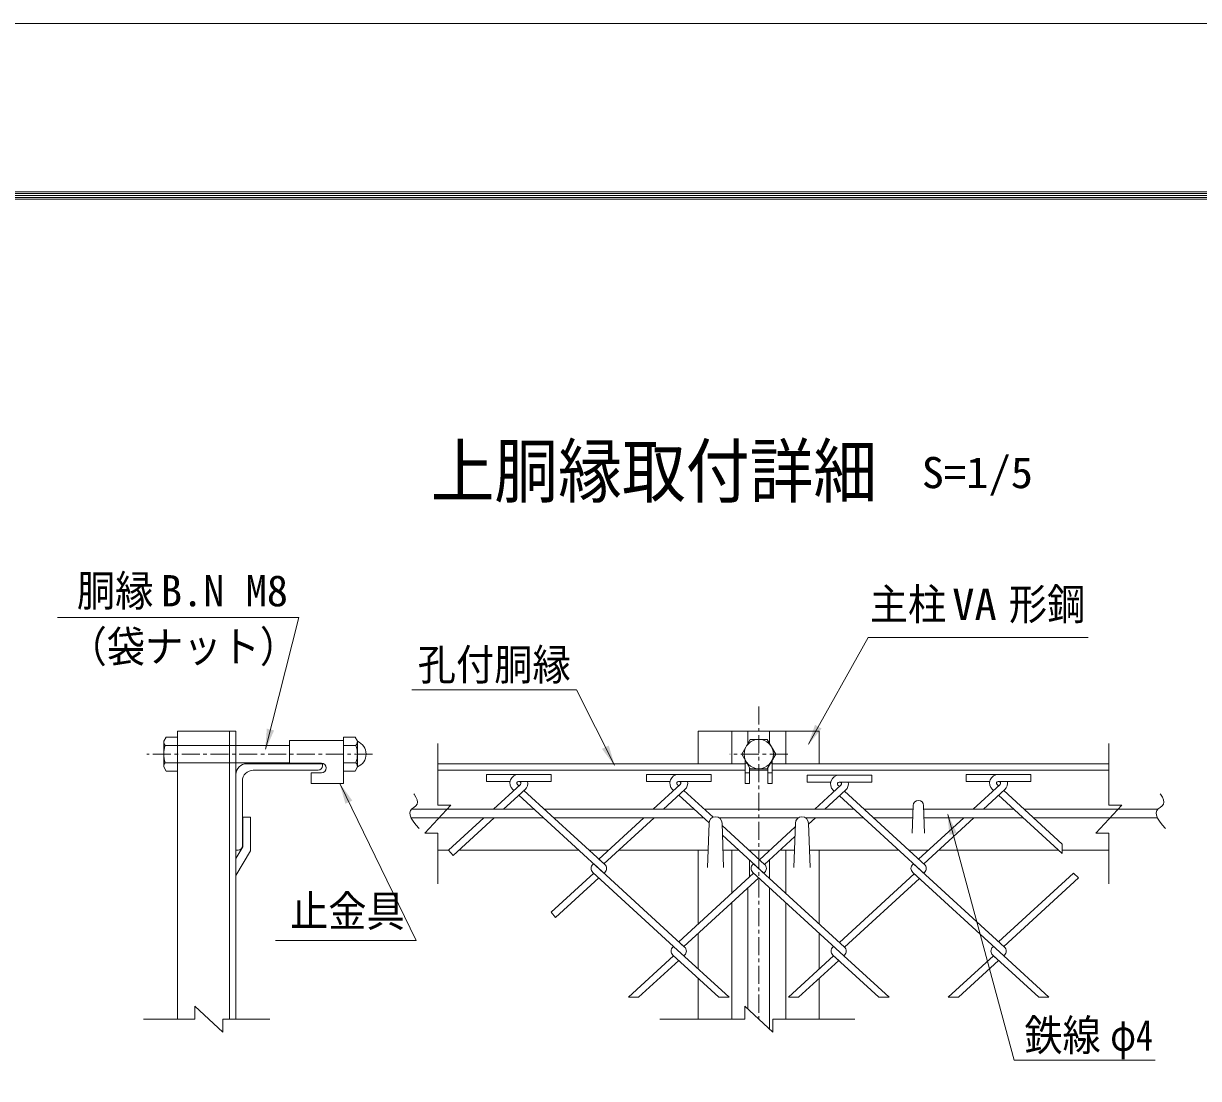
# Model space of a CAD drawing. Units: millimetres, scale not verified, with parts at other scales. Extents: x -4455 to 4455, y -3150 to 3150.
# Drawn here: x 1399 to 3031, y 1686 to 3150 of the extents above; entities that cross this region are included whole.
import ezdxf
from ezdxf.enums import TextEntityAlignment as Align

# ---------------------------------------------------------------- set-up
doc = ezdxf.new("R2010")
doc.units = ezdxf.units.MM
doc.header["$LTSCALE"] = 20
doc.linetypes.add('DASHED', pattern=[7.5, 6, -1.5])
doc.linetypes.add('USER1', pattern=[2, 1.25, -0.25, 0.25, -0.25])
doc.layers.add('0-7_7詳細', color=3, linetype='Continuous', lineweight=18)
doc.layers.add('0-E_D-TTL', color=7, linetype='Continuous', lineweight=18)
doc.styles.add('ＭＳ ゴシック', font='')
doc.styles.get('ＭＳ ゴシック').set_extended_font_data('MS Gothic')

msp = doc.modelspace()

# ---------------------------------------------------------------- linework, layer by layer
at = {"layer": '0-7_7詳細', "color": 1, "linetype": 'USER1'}
for p, q in [((2420.18, 2202.62), (2420.18, 1768.69)), ((1883.98, 2136.47), (1570.7, 2136.47)), ((2460.47, 2136.47), (2379.83, 2136.47))]:
    msp.add_line(p, q, dxfattribs=at)
at = {"layer": '0-7_7詳細', "color": 7}
for p, q in [((1594.1, 2154.23), (1597.43, 2159.99)), ((1594.1, 2118.71), (1594.1, 2154.23)), ((1597.43, 2159.99), (1613.3, 2159.99)), ((1613.3, 2168.12), (1613.3, 1768.69)), ((1613.3, 2168.12), (1694.3, 2168.12)), ((1613.3, 2112.95), (1613.3, 2159.99)), ((1685.3, 2168.12), (1685.3, 1768.69)), ((1694.3, 2168.12), (1694.3, 1768.69)), ((1768.73, 2155.43), (1843.73, 2155.43)), ((1768.73, 2155.43), (1768.73, 2123.93)), ((1843.73, 2112.95), (1843.73, 2159.99)), ((1843.73, 2155.43), (1843.73, 2095.43)), ((1862.93, 2118.71), (1862.93, 2154.23)), ((2504.18, 2168.12), (2336.18, 2168.12)), ((2336.18, 2168.12), (2336.18, 2123.12)), ((2382.68, 2168.12), (2382.68, 2123.12)), ((2405.18, 2168.12), (2405.18, 2151.23)), ((2435.18, 2168.12), (2435.18, 2151.23)), ((2457.68, 2168.12), (2457.68, 2123.12)), ((2504.18, 2168.12), (2504.18, 2123.12)), ((1596.16, 2148.47), (1613.3, 2148.47)), ((1694.3, 2148.47), (1768.73, 2148.47)), ((1860.87, 2148.47), (1843.73, 2148.47)), ((1596.16, 2124.47), (1613.3, 2124.47)), ((1694.3, 2124.47), (1768.73, 2124.47)), ((1709.3, 2123.12), (1814.3, 2123.12)), ((1768.73, 2123.93), (1812.98, 2123.93)), ((1814.3, 2123.12), (1814.3, 2120.12)), ((1860.87, 2124.47), (1843.73, 2124.47)), ((1974.46, 2123.12), (2401.43, 2123.12)), ((2401.43, 2123.12), (2285.18, 2123.12)), ((2401.43, 2123.12), (2310.68, 2123.12)), ((2401.43, 2128.21), (2401.43, 2095.43)), ((2403.9, 2123.93), (2401.43, 2123.93)), ((2436.46, 2123.93), (2438.93, 2123.93)), ((2438.93, 2128.21), (2438.93, 2095.43)), ((2438.93, 2123.12), (2906.26, 2123.12)), ((2529.68, 2123.12), (2438.93, 2123.12)), ((2555.18, 2123.12), (2438.93, 2123.12)), ((1594.1, 2118.71), (1597.43, 2112.95)), ((1597.43, 2112.95), (1613.3, 2112.95)), ((1694.3, 2003.12), (1694.3, 2108.12)), ((1718.3, 2114.12), (1808.3, 2114.12)), ((1798.73, 2110.43), (1812.98, 2110.43)), ((1798.73, 2110.43), (1798.73, 2095.43)), ((1859.6, 2112.95), (1843.73, 2112.95)), ((1862.93, 2118.71), (1859.6, 2112.95)), ((1974.46, 2114.12), (2401.43, 2114.12)), ((2407.43, 2110.43), (2401.43, 2110.43)), ((2407.43, 2114.12), (2432.93, 2114.12)), ((2432.93, 2117.82), (2432.93, 2095.43)), ((2432.93, 2110.43), (2438.93, 2110.43)), ((2438.93, 2114.12), (2906.26, 2114.12)), ((1703.3, 2009.12), (1703.3, 2099.12)), ((1798.73, 2095.43), (1843.73, 2095.43)), ((2432.93, 2095.43), (2438.93, 2095.43)), ((1938.11, 2060.12), (2108.27, 2060.12)), ((2122.48, 2060.12), (2330.3, 2060.12)), ((2344.51, 2060.12), (2552.33, 2060.12)), ((2566.54, 2060.12), (2634.53, 2060.12)), ((2633.31, 2026.82), (2634.7, 2065.01)), ((2650.5, 2026.82), (2649.1, 2065.01)), ((2649.28, 2060.12), (2774.36, 2060.12)), ((2788.57, 2060.12), (2974.46, 2060.12)), ((1714.38, 2048.78), (1714.38, 2001.96)), ((1937.58, 2048.12), (2121.37, 2048.12)), ((2135.58, 2048.12), (2343.4, 2048.12)), ((2348.93, 1978.97), (2351.18, 2040.47)), ((2364.92, 2048.12), (2475.43, 2048.12)), ((2371.43, 1978.97), (2369.18, 2040.47)), ((2468.93, 1978.97), (2471.18, 2040.47)), ((2484.92, 2048.12), (2565.43, 2048.12)), ((2491.43, 1978.97), (2489.18, 2040.47)), ((2579.64, 2048.12), (2634.09, 2048.12)), ((2649.72, 2048.12), (2787.45, 2048.12)), ((2801.66, 2048.12), (2973.93, 2048.12)), ((1694.3, 1991.55), (1703.88, 2007.78)), ((1694.3, 2003.12), (1697.3, 2003.12)), ((1694.3, 1967.94), (1714.38, 2001.96)), ((1974.46, 2003.12), (1989.58, 2003.12)), ((2003.79, 2003.12), (2170.48, 2003.12)), ((2184.69, 2003.12), (2211.61, 2003.12)), ((2225.82, 2003.12), (2349.81, 2003.12)), ((2336.18, 2003.12), (2336.18, 1900.79)), ((2370.54, 2003.12), (2392.51, 2003.12)), ((2382.68, 2003.12), (2382.68, 1943.4)), ((2406.72, 2003.12), (2435.78, 2003.12)), ((2449.99, 2003.12), (2469.81, 2003.12)), ((2457.68, 2003.12), (2457.68, 1943.4)), ((2490.54, 2003.12), (2614.54, 2003.12)), ((2504.18, 2003.12), (2504.18, 1900.79)), ((2628.75, 2003.12), (2655.66, 2003.12)), ((2669.87, 2003.12), (2836.56, 2003.12)), ((2841.67, 2003.12), (2906.26, 2003.12)), ((2407.32, 1989.55), (2407.32, 1965.98)), ((2435.18, 1989.55), (2435.18, 1964.02)), ((2405.18, 1951), (2405.18, 1782.62)), ((2435.18, 1951), (2435.18, 1754.76)), ((2382.68, 1930.38), (2382.68, 1768.69)), ((2457.68, 1930.38), (2457.68, 1768.69)), ((2336.18, 1887.77), (2336.18, 1838.27)), ((2504.18, 1887.77), (2504.18, 1838.27)), ((2336.18, 1825.24), (2336.18, 1768.69)), ((2504.18, 1825.24), (2504.18, 1768.69))]:
    msp.add_line(p, q, dxfattribs=at)
at = {"layer": '0-7_7詳細', "linetype": 'DASHED'}
for p, q in [((1613.3, 2148.47), (1694.3, 2148.47)), ((1613.3, 2124.47), (1694.3, 2124.47))]:
    msp.add_line(p, q, dxfattribs=at)
at = {"layer": '0-7_7詳細', "color": 4}
for p, q in [((1974.46, 2065.56), (1974.46, 2151.14)), ((2906.26, 2065.56), (2906.26, 2151.14)), ((1992.46, 2065.56), (1956.46, 2026.78)), ((1974.46, 2065.56), (1992.46, 2065.56)), ((2924.26, 2065.56), (2888.26, 2026.78)), ((2906.26, 2065.56), (2924.26, 2065.56)), ((1974.46, 2026.78), (1956.46, 2026.78)), ((1974.46, 2026.78), (1974.46, 1956.59)), ((2906.26, 2026.78), (2888.26, 2026.78)), ((2906.26, 2026.78), (2906.26, 1956.59)), ((1676.06, 1750.69), (1637.29, 1786.69)), ((1637.29, 1768.69), (1637.29, 1786.69)), ((2439.56, 1750.69), (2400.79, 1786.69)), ((2400.79, 1768.69), (2400.79, 1786.69)), ((1637.29, 1768.69), (1565.72, 1768.69)), ((1676.06, 1768.69), (1741.33, 1768.69)), ((1676.06, 1768.69), (1676.06, 1750.69)), ((2400.79, 1768.69), (2282.99, 1768.69)), ((2439.56, 1768.69), (2553.5, 1768.69)), ((2439.56, 1768.69), (2439.56, 1750.69))]:
    msp.add_line(p, q, dxfattribs=at)
at = {"layer": '0-7_7詳細'}
for p, q in [((2087.57, 2108.17), (2042.13, 2108.17)), ((2042.13, 2108.17), (2042.13, 2098.57)), ((2086.7, 2108.17), (2132.13, 2108.17)), ((2132.13, 2108.17), (2132.13, 2098.57)), ((2309.6, 2108.17), (2264.16, 2108.17)), ((2264.16, 2108.17), (2264.16, 2098.57)), ((2308.73, 2108.17), (2354.16, 2108.17)), ((2354.16, 2108.17), (2354.16, 2098.57)), ((2532.7, 2107.19), (2487.26, 2107.19)), ((2487.26, 2107.19), (2487.26, 2097.59)), ((2531.83, 2107.19), (2577.26, 2107.19)), ((2577.26, 2107.19), (2577.26, 2097.59)), ((2708.22, 2108.17), (2708.22, 2098.57)), ((2753.65, 2108.17), (2708.22, 2108.17)), ((2752.78, 2108.17), (2798.22, 2108.17)), ((2798.22, 2108.17), (2798.22, 2098.57)), ((2074.94, 2098.57), (2042.13, 2098.57)), ((2089.19, 2094.4), (2051.78, 2060.12)), ((2087.13, 2092.51), (2085.08, 2094.4)), ((2086.7, 2098.57), (2132.13, 2098.57)), ((2087.57, 2098.57), (2086.7, 2098.57)), ((2087.13, 2092.51), (2089.19, 2094.4)), ((2296.97, 2098.57), (2264.16, 2098.57)), ((2311.22, 2094.4), (2273.81, 2060.12)), ((2309.16, 2092.51), (2307.11, 2094.4)), ((2309.6, 2098.57), (2308.73, 2098.57)), ((2308.73, 2098.57), (2354.16, 2098.57)), ((2520.07, 2097.59), (2487.26, 2097.59)), ((2534.32, 2093.42), (2497.98, 2060.12)), ((2532.26, 2091.53), (2530.2, 2093.42)), ((2531.83, 2097.59), (2577.26, 2097.59)), ((2532.7, 2097.59), (2531.83, 2097.59)), ((2741.03, 2098.57), (2708.22, 2098.57)), ((2755.28, 2094.4), (2717.87, 2060.12)), ((2753.22, 2092.51), (2751.16, 2094.4)), ((2752.78, 2098.57), (2798.22, 2098.57)), ((2753.65, 2098.57), (2752.78, 2098.57)), ((2095.68, 2087.32), (2065.99, 2060.12)), ((2080.03, 2086), (2078.59, 2087.32)), ((2317.7, 2087.32), (2288.02, 2060.12)), ((2302.06, 2086), (2300.62, 2087.32)), ((2351.19, 2040.98), (2309.16, 2079.49)), ((2356.83, 2048.83), (2316.27, 2086)), ((2540.8, 2086.34), (2512.19, 2060.12)), ((2525.16, 2085.02), (2523.72, 2086.34)), ((2650.38, 1970.27), (2532.26, 2078.51)), ((2651.45, 1982.31), (2539.37, 2085.02)), ((2761.76, 2087.32), (2732.08, 2060.12)), ((2746.11, 2086), (2744.68, 2087.32)), ((2841.67, 1998.44), (2753.22, 2079.49)), ((2841.67, 2011.46), (2760.32, 2086)), ((2038.69, 2048.12), (1989.58, 2003.12)), ((2052.9, 2048.12), (1995.68, 1995.69)), ((2260.72, 2048.12), (2198.15, 1990.79)), ((2274.93, 2048.12), (2205.25, 1984.28)), ((2499.1, 2048.12), (2489.23, 2039.08)), ((2704.77, 2048.12), (2642.2, 1990.79)), ((2718.98, 2048.12), (2649.31, 1984.28)), ((2428.35, 1983.3), (2369.29, 2037.42)), ((2470.99, 2035.39), (2421.25, 1989.81)), ((2470.5, 2021.91), (2428.35, 1983.3)), ((2841.67, 2011.46), (2841.67, 1998.44)), ((1995.68, 1995.69), (1989.58, 2003.12)), ((2206.32, 1983.3), (2198.15, 1990.79)), ((2191.04, 1984.28), (2189.97, 1983.3)), ((2191.04, 1984.28), (2189.97, 1983.3)), ((2317.34, 1868.55), (2191.04, 1984.28)), ((2413.07, 1984.28), (2412, 1983.3)), ((2413.07, 1984.28), (2412, 1983.3)), ((2539.37, 1868.55), (2413.07, 1984.28)), ((2635.1, 1984.28), (2634.03, 1983.3)), ((2635.1, 1984.28), (2634.03, 1983.3)), ((2761.39, 1868.55), (2635.1, 1984.28)), ((2191.04, 1971.26), (2132.1, 1917.24)), ((2198.15, 1964.75), (2138.2, 1909.82)), ((2302.06, 1869.53), (2189.97, 1972.24)), ((2413.07, 1971.26), (2309.16, 1876.04)), ((2420.18, 1964.75), (2316.27, 1869.53)), ((2538.3, 1856.51), (2412, 1972.24)), ((2636.17, 1970.27), (2532.26, 1875.06)), ((2643.28, 1963.76), (2539.37, 1868.55)), ((2760.32, 1856.51), (2634.03, 1972.24)), ((2642.2, 1964.75), (2634.03, 1972.24)), ((2650.38, 1972.24), (2649.31, 1971.26)), ((2650.38, 1972.24), (2649.31, 1971.26)), ((2857.13, 1971.26), (2753.22, 1876.04)), ((2864.23, 1964.75), (2760.32, 1869.53)), ((2857.13, 1971.26), (2864.23, 1964.75)), ((2138.2, 1909.82), (2132.1, 1917.24)), ((2302.06, 1869.53), (2300.99, 1868.55)), ((2302.06, 1869.53), (2300.99, 1868.55)), ((2379.07, 1798.97), (2302.06, 1869.53)), ((2317.34, 1868.55), (2309.16, 1876.04)), ((2524.09, 1869.53), (2523.01, 1868.55)), ((2524.09, 1869.53), (2523.01, 1868.55)), ((2746.11, 1869.53), (2745.04, 1868.55)), ((2746.11, 1869.53), (2745.04, 1868.55)), ((2302.06, 1856.51), (2239.26, 1798.97)), ((2309.16, 1850), (2253.47, 1798.97)), ((2364.86, 1798.97), (2300.99, 1857.49)), ((2317.34, 1857.49), (2316.27, 1856.51)), ((2524.09, 1856.51), (2461.29, 1798.97)), ((2531.19, 1850), (2475.5, 1798.97)), ((2586.88, 1798.97), (2523.01, 1857.49)), ((2531.19, 1850), (2523.01, 1857.49)), ((2539.37, 1857.49), (2538.3, 1856.51)), ((2539.37, 1857.49), (2538.3, 1856.51)), ((2601.09, 1798.97), (2538.3, 1856.51)), ((2746.11, 1856.51), (2683.32, 1798.97)), ((2753.22, 1850), (2697.52, 1798.97)), ((2808.91, 1798.97), (2745.04, 1857.49)), ((2753.22, 1850), (2745.04, 1857.49)), ((2761.39, 1857.49), (2760.32, 1856.51)), ((2761.39, 1857.49), (2760.32, 1856.51)), ((2823.12, 1798.97), (2760.32, 1856.51)), ((2253.47, 1798.97), (2239.26, 1798.97)), ((2379.07, 1798.97), (2364.86, 1798.97)), ((2475.5, 1798.97), (2461.29, 1798.97)), ((2601.09, 1798.97), (2586.88, 1798.97)), ((2697.52, 1798.97), (2683.32, 1798.97)), ((2823.12, 1798.97), (2808.91, 1798.97))]:
    msp.add_line(p, q, dxfattribs=at)
at = {"layer": '0-7_7詳細', "color": 7}
for points in [[(1446.36, 2325.75), (1781.62, 2325.75), (1735.35, 2143.35)], [(2877.71, 2298.39), (2572.34, 2298.39), (2489.22, 2150.02)], [(1862.93, 2154.23), (1859.6, 2159.99), (1843.73, 2159.99)], [(2407.43, 2117.82), (2407.43, 2095.43), (2401.43, 2095.43)], [(1749.09, 1877.97), (1944.64, 1877.97), (1838.79, 2094.91)], [(1714.38, 2048.78), (1703.88, 2048.78), (1703.88, 2007.78)], [(2970.49, 1711.94), (2774.93, 1711.94), (2682.62, 2052.76)]]:
    msp.add_lwpolyline(points, dxfattribs=at)
at = {"layer": '0-7_7詳細', "color": 1}
msp.add_lwpolyline([(1938.53, 2225.49), (2167.11, 2225.49), (2219.8, 2121.08)], dxfattribs=at)
at = {"layer": '0-7_7詳細'}
msp.add_lwpolyline([(2396.66, 2136.47), (2408.42, 2156.84), (2431.94, 2156.84), (2443.7, 2136.47), (2431.94, 2116.1), (2408.42, 2116.1)], close=True, dxfattribs=at)
at = {"layer": '0-7_7詳細', "color": 4}
for points in [[(1941.31, 2081.39), (1941.62, 2081), (1944.28, 2076.8), (1945.85, 2073.05), (1946.32, 2069.73), (1945.7, 2066.86), (1943.97, 2064.42), (1941.16, 2062.43), (1938.33, 2060.43), (1936.57, 2057.95), (1935.89, 2054.99), (1936.29, 2051.56), (1937.75, 2047.65), (1940.29, 2043.27), (1943.91, 2038.41), (1948.6, 2033.08)], [(2977.66, 2081.39), (2977.97, 2081), (2980.63, 2076.8), (2982.2, 2073.05), (2982.67, 2069.73), (2982.05, 2066.86), (2980.32, 2064.42), (2977.51, 2062.43), (2974.68, 2060.43), (2972.92, 2057.95), (2972.24, 2054.99), (2972.64, 2051.56), (2974.1, 2047.65), (2976.64, 2043.27), (2980.26, 2038.41), (2984.95, 2033.08)]]:
    msp.add_lwpolyline(points, dxfattribs=at)
at = {"layer": '0-7_7詳細'}
for points in [[(2206.32, 1972.24), (2205.25, 1971.26), (2087.13, 2079.49)], [(2206.32, 1983.3), (2094.24, 2086), (2095.68, 2087.32)], [(2428.35, 1972.24), (2427.28, 1971.26), (2369.78, 2023.94)]]:
    msp.add_lwpolyline(points, dxfattribs=at)
msp.add_circle((2420.18, 2136.47), 20.4, dxfattribs=at)
at = {"layer": '0-7_7詳細', "color": 7}
for centre, radius, start, end in [((1603.19, 2154.23), 9.09, 180, 219.3382), ((1853.84, 2154.23), 9.09, 320.6618, 0), ((1855.79, 2136.47), 19.14, 291.90813, 68.09187), ((1630.1, 2136.47), 36, 160.52878, 199.47122), ((1826.93, 2136.47), 36, 340.52878, 19.47122), ((1603.19, 2118.71), 9.09, 140.6618, 180), ((1709.3, 2108.12), 15, 90, 180), ((1812.98, 2117.18), 6.75, 270, 90), ((1853.84, 2118.71), 9.09, 0, 39.3382), ((1718.3, 2099.12), 15, 90, 180), ((1808.3, 2120.12), 6, 270, 0), ((2641.9, 2065.01), 7.2, 0, 180), ((2360.18, 2040.47), 9, 0, 180), ((2480.18, 2040.47), 9, 0, 180), ((1697.3, 2009.12), 6, 270, 0)]:
    msp.add_arc(centre, radius, start, end, dxfattribs=at)
at = {"layer": '0-7_7詳細'}
for centre, radius, start, end in [((2086.7, 2096.17), 12, 90, 227.5), ((2308.73, 2096.17), 12, 90, 227.5), ((2531.83, 2095.19), 12, 90, 227.5), ((2752.78, 2096.17), 12, 90, 227.5), ((2086.7, 2096.17), 2.4, 90, 227.5), ((2087.57, 2096.17), 2.4, 312.5, 90), ((2087.57, 2096.17), 12, 312.5, 11.53696), ((2308.73, 2096.17), 2.4, 90, 227.5), ((2309.6, 2096.17), 2.4, 312.5, 90), ((2309.6, 2096.17), 12, 312.5, 11.53696), ((2531.83, 2095.19), 2.4, 90, 227.5), ((2532.7, 2095.19), 2.4, 312.5, 90), ((2532.7, 2095.19), 12, 312.5, 11.53696), ((2752.78, 2096.17), 2.4, 90, 227.5), ((2753.65, 2096.17), 2.4, 312.5, 90), ((2753.65, 2096.17), 12, 312.5, 11.53696), ((2195.04, 1977.77), 7.5, 132.5, 227.5), ((2201.26, 1977.77), 7.5, 312.5, 47.5), ((2417.07, 1977.77), 7.5, 132.5, 227.5), ((2423.28, 1977.77), 7.5, 312.5, 47.5), ((2639.1, 1977.77), 7.5, 132.5, 227.5), ((2645.31, 1977.77), 7.5, 312.5, 47.5), ((2306.05, 1863.02), 7.5, 132.5, 227.5), ((2312.27, 1863.02), 7.5, 312.5, 47.5), ((2528.08, 1863.02), 7.5, 132.5, 227.5), ((2534.3, 1863.02), 7.5, 312.5, 47.5), ((2750.11, 1863.02), 7.5, 132.5, 227.5), ((2756.33, 1863.02), 7.5, 312.5, 47.5)]:
    msp.add_arc(centre, radius, start, end, dxfattribs=at)
at = {"layer": '0-7_7詳細', "color": 7}
for points in [[(1734.86, 2141.41), (1737.18, 2171.77), (1747.28, 2169.21)], [(2488.24, 2148.27), (2498.36, 2176.99), (2507.45, 2171.9)], [(1837.91, 2096.71), (1855.75, 2072.03), (1846.39, 2067.46)], [(2682.1, 2054.69), (2694.97, 2027.1), (2684.91, 2024.37)]]:
    msp.add_solid(points, dxfattribs=at)
at = {"layer": '0-7_7詳細', "color": 1}
msp.add_solid([(2220.7, 2119.3), (2202.53, 2143.73), (2211.84, 2148.43)], dxfattribs=at)
at = {"layer": '0-E_D-TTL', "color": 2}
msp.add_lwpolyline([(-4454.83, 3150.21), (4454.86, 3150.21), (4454.86, -3150.21), (-4454.83, -3150.21)], close=True, dxfattribs=at)
at = {"layer": '0-E_D-TTL'}
for points in [[(-4168.45, 2916.86), (4168.48, 2916.86), (4168.48, -2916.87), (-4168.45, -2916.87)], [(-4165.8, 2914.21), (4165.83, 2914.21), (4165.83, -2914.21), (-4165.8, -2914.21)], [(-4163.15, 2911.56), (4163.18, 2911.56), (4163.18, -2911.56), (-4163.15, -2911.56)], [(-4160.49, 2908.91), (4160.53, 2908.91), (4160.53, -2908.91), (-4160.49, -2908.91)], [(-4157.84, 2906.26), (4157.87, 2906.26), (4157.87, -2906.26), (-4157.84, -2906.26)]]:
    msp.add_lwpolyline(points, close=True, dxfattribs=at)

# ---------------------------------------------------------------- texts
at = {"layer": '0-7_7詳細', "color": 7, "style": 'ＭＳ ゴシック', "width": 0.9}
msp.add_text('上胴縁取付詳細', height=72.14, dxfattribs=at).set_placement((1964.55, 2471.51), align=Align.BOTTOM_LEFT)
at = {"layer": '0-7_7詳細', "style": 'ＭＳ ゴシック'}
for s, width, p in [('S=1/5', 1.05, (2646.48, 2492.47)), ('胴縁', 0.9, (1473.43, 2328.54)), ('主柱', 0.9, (2574.27, 2309.78)), ('VA', 1.05, (2688.86, 2309.62)), ('形鋼', 0.9, (2767.49, 2309.78)), ('（袋ナット）', 0.9, (1461.95, 2251.01)), ('孔付胴縁', 0.9, (1946.7, 2226.04)), ('止金具', 0.9, (1769.4, 1884.05)), ('鉄線', 0.9, (2788.9, 1711.75)), ('φ4', 0.8, (2908.28, 1711.75))]:
    msp.add_text(s, height=43.26, dxfattribs=dict(at, width=width)).set_placement(p, align=Align.BOTTOM_LEFT)
msp.add_text('B.N M8', height=43.26, dxfattribs=at).set_placement((1590.02, 2328.54), align=Align.BOTTOM_LEFT)

doc.saveas('drawing.dxf')
